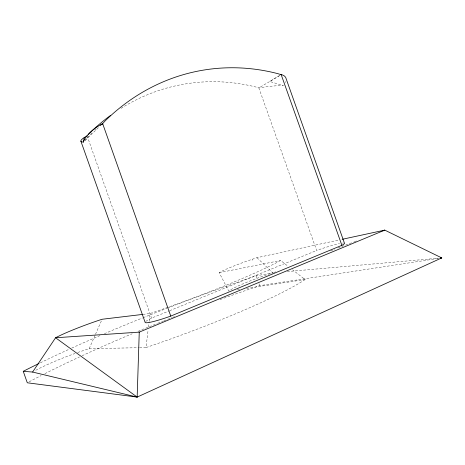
<?xml version="1.0" encoding="UTF-8"?>
<svg xmlns="http://www.w3.org/2000/svg" width="465" height="465" viewBox="0 0 465 465"><rect width="100%" height="100%" fill="white"/><g stroke="black" fill="none" stroke-linecap="round" stroke-linejoin="round"><path stroke-width="0.35" stroke-dasharray="2.33 1.74" d="M139.558 347.68L146.033 347.553L148.126 329.83M148.463 326.994L149.05 322.03M149.131 321.321L150.056 313.526A133.176 10.823 -19.7 0 0 280.622 260.476L288.027 266.247M77.678 352.522A47.75 5.522 -20.7 0 1 89.175 348.698L95.203 334.963M95.488 334.306L102.085 319.263M84.868 140.488L92.704 132.014M84.961 140.581L99.01 127.108M94.662 129.892L95.802 128.997M279.343 75.626L269.764 81.474L283.377 85.647A24.29 3.255 -8.3 0 0 258.866 87.926L255.779 86.996A226.438 196.736 81.2 0 0 119.621 109.24M279.994 75.417L258.866 87.926L316.648 250.484A23.372 2.133 -18.6 0 1 339.555 243.608M145.778 321.449A25.633 2.68 -19.7 0 1 151.555 318.124L169.004 310.975M169.673 310.701L316.648 250.484M273.53 272.612L275.565 271.833M330.499 250.85L334.573 249.292M337.962 247.996L353.563 242.038M354.237 241.783L357.632 240.486M256.942 257.697L272.85 272.868A41.507 4.313 -18.9 0 0 228.751 291.078L219.213 272.699A34.962 2.703 -19.1 0 1 256.942 257.697L338.601 240.08M219.213 272.699L280.622 260.476M167.696 307.999A366.589 54.835 -18.8 0 1 256.169 275.797L272.85 272.868M220.079 299.559A366.658 62.467 -18.7 0 1 259.662 285.655L438.884 258.342M237.313 289.788L240.167 289.358M246.59 288.387L305.104 279.57L292.578 269.799M142.895 314.381L150.056 313.526M287.289 271.589L438.861 258.162M89.175 348.698L138.837 347.698M256.169 275.797L257.331 279.087M258.964 283.685L259.662 285.655M87.089 135.838L151.555 318.124M29.138 381.806A366.658 62.467 -18.7 0 1 41.071 375.61M44.884 373.674A366.658 62.467 -18.7 0 1 79.469 356.957M82.038 355.772A366.658 62.467 -18.7 0 1 132.2 333.76M138.076 331.312A366.658 62.467 -18.7 0 1 157.205 323.518M157.873 323.251A366.658 62.467 -18.7 0 1 163.198 321.129M163.866 320.862A366.658 62.467 -18.7 0 1 171.893 317.7M172.567 317.438A366.658 62.467 -18.7 0 1 174.578 316.648M40.327 362.816A366.589 54.835 -18.8 0 1 69.116 349.267M71.744 348.076A366.589 54.835 -18.8 0 1 100.382 335.428M104.346 333.731A366.589 54.835 -18.8 0 1 142.389 317.979M143.051 317.711A366.589 54.835 -18.8 0 1 167.028 308.254M35.753 370.285A47.75 5.522 -20.7 0 1 75.022 353.464M305.104 279.57A159.821 17.67 -19.8 0 1 146.033 347.553M342.571 243.096A23.372 2.133 -18.6 0 1 343.589 243.032M285.923 81.41A24.447 10.056 -21.7 0 1 285.446 82.584M252.402 259.906L252.077 260.016L252.402 259.906"/><path stroke-width="0.7" d="M23.25 371.308L32.608 372.052L137.158 397.087L139.256 332.126L384.758 230.123L441.75 257.906L137.158 397.087L27.29 382.782L23.25 371.308A366.589 54.835 -18.8 0 1 39.037 363.444M281.203 74.702L278 73.703A238.609 204.431 80.7 0 0 105.259 120.795L102.655 123.614A26.738 11.451 -28.9 0 0 83.398 142.075L84.27 137.53L87.089 135.838M32.608 372.052L55.579 337.759A39.2 3.331 -20.2 0 1 102.085 319.263L142.18 314.468M88.338 134.49L89.582 133.147A226.438 196.736 81.2 0 1 110.362 115.57M101.614 124.608L102.655 123.614L170.76 316.09L341.885 245.322A23.372 2.133 -18.6 0 0 344.443 243.178L286.144 78.73A24.447 10.056 -21.7 0 0 281.139 74.528L280.918 74.615M100.37 125.405L102.655 123.614M382.724 230.896L384.758 230.123L342.153 239.312M440.314 258.122L441.75 257.906L440.309 258.034M139.256 332.126L55.579 337.759L137.158 397.087M281.139 74.528L341.885 245.322M80.904 141.232L145.15 322.408A25.633 2.68 -19.7 0 0 170.76 316.09M83.398 142.075A26.743 4.255 -19.8 0 1 84.27 137.53"/></g></svg>
